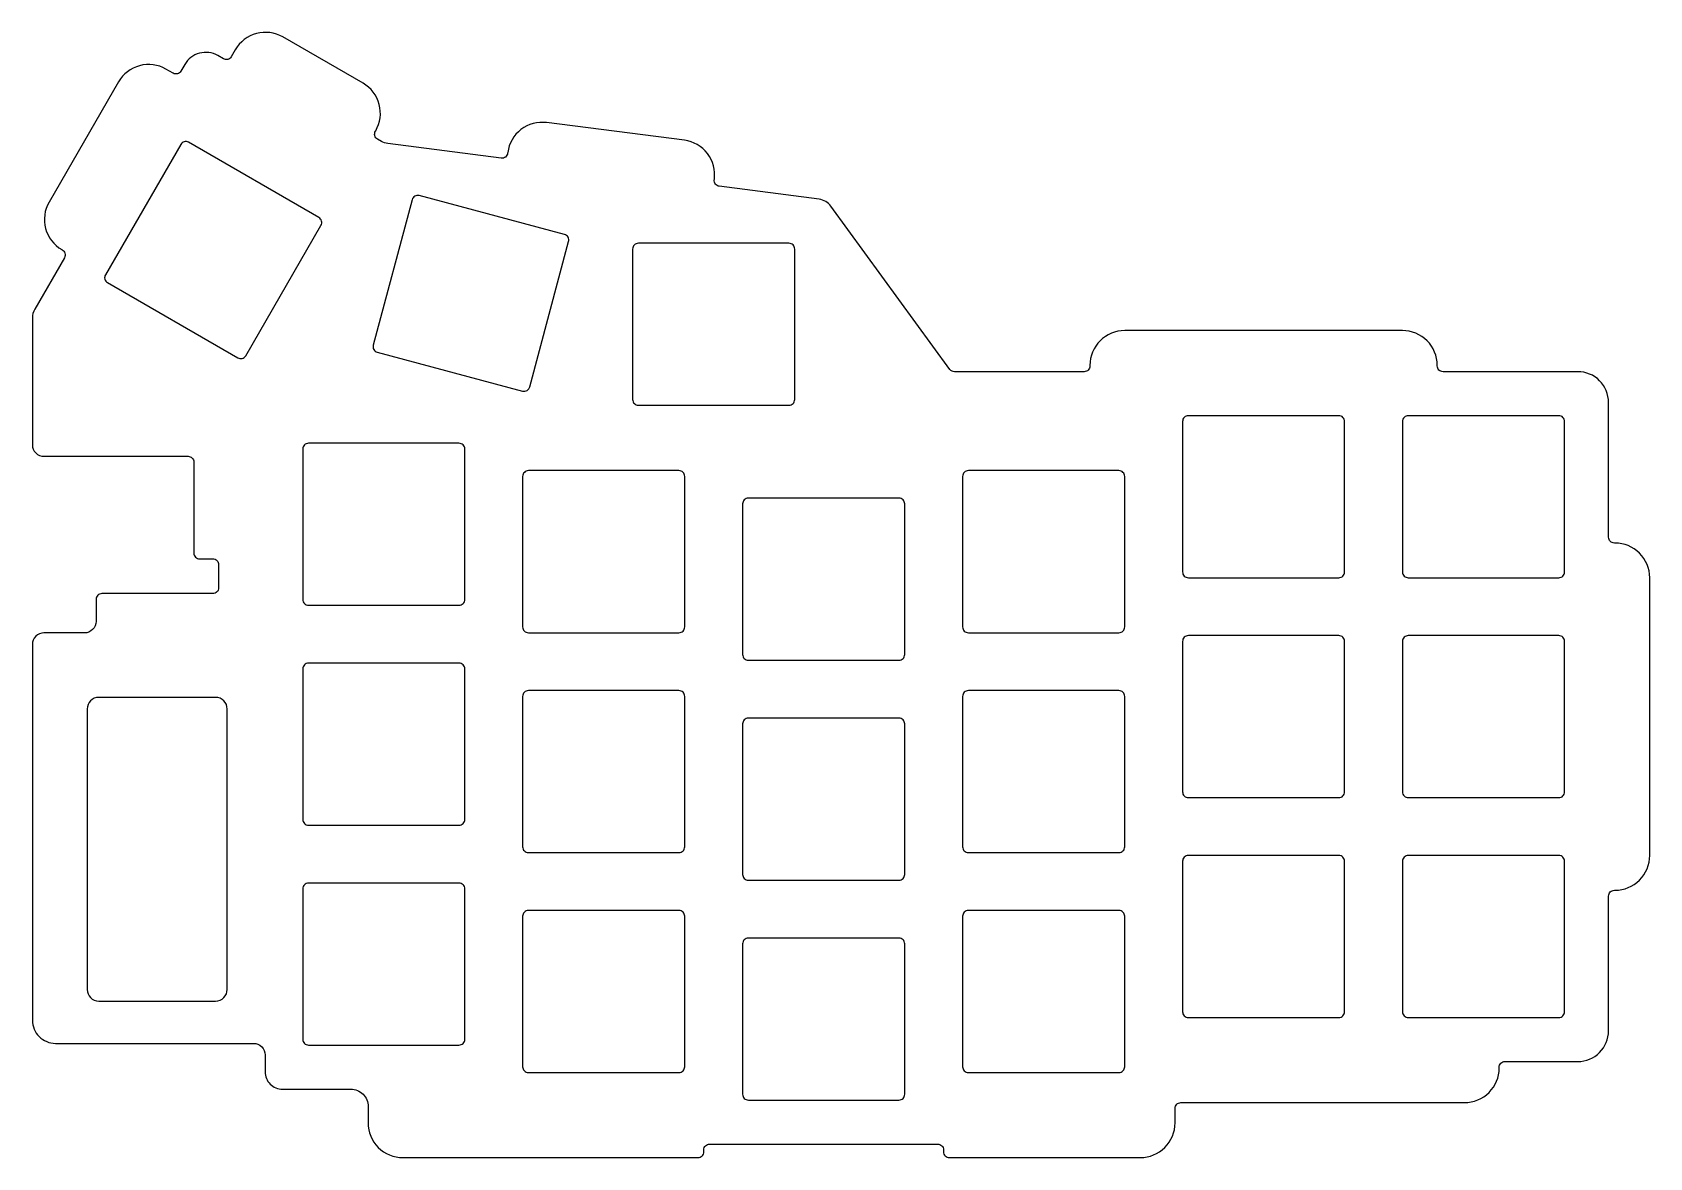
# Model space of a CAD drawing. Header units: millimetres. Extents: x -150 to -11, y -107 to -10.
import ezdxf

# ---------------------------------------------------------------- set-up
doc = ezdxf.new("R2010")
doc.units = ezdxf.units.MM
doc.layers.get('0').update_dxf_attribs({"linetype": 'CONTINUOUS'})

msp = doc.modelspace()

# ---------------------------------------------------------------- linework, layer by layer
for points in [[(-71.73, -106.31), (-71.73, -106.48, 0.414214), (-71.23, -106.98), (-54.73, -106.98, 0.414214), (-51.73, -103.98), (-51.73, -102.73, -0.414214), (-51.23, -102.23), (-26.73, -102.23, 0.414214), (-23.73, -99.23), (-23.73, -99.18, -0.414214), (-23.23, -98.68), (-16.93, -98.68, 0.414214), (-14.28, -96.03), (-14.28, -84.38, -0.414214), (-13.78, -83.88), (-13.73, -83.88, 0.414214), (-10.73, -80.88), (-10.73, -56.88, 0.414214), (-13.73, -53.88), (-13.78, -53.88, -0.414214), (-14.28, -53.38), (-14.28, -41.73, 0.414214), (-16.93, -39.08), (-28.58, -39.08, -0.414214), (-29.08, -38.58), (-29.08, -38.53, 0.414214), (-32.08, -35.53), (-56.08, -35.53, 0.414214), (-59.08, -38.53), (-59.08, -38.58, -0.414214), (-59.58, -39.08), (-70.77, -39.08, -0.239617), (-71.17, -38.88), (-81.45, -24.78, 0.205924), (-82.47, -24.18), (-91.1, -23.06, -0.414214), (-91.53, -22.5), (-91.52, -22.45, 0.414214), (-94.11, -19.09), (-106.01, -17.56, 0.414214), (-109.37, -20.15), (-109.38, -20.2, -0.414214), (-109.94, -20.63), (-119.72, -19.37, -0.099125), (-120.28, -19.18), (-120.61, -18.99, -0.414214), (-120.8, -18.3), (-120.77, -18.26, 0.414214), (-121.87, -14.16), (-128.8, -10.16, 0.414214), (-132.9, -11.26), (-133.25, -11.87, -0.414214), (-133.93, -12.05), (-134.41, -11.77, 0.414214), (-137.27, -12.54), (-137.6, -13.11, -0.414214), (-138.28, -13.29), (-138.89, -12.94, 0.414214), (-142.99, -14.04), (-148.99, -24.43, 0.414214), (-147.89, -28.53), (-147.85, -28.55, -0.414214), (-147.66, -29.23), (-150.23, -33.68, 0.131655), (-150.43, -34.43), (-150.43, -45.39, 0.414214), (-149.43, -46.39), (-136.98, -46.39, -0.414214), (-136.48, -46.89), (-136.48, -54.75, 0.414214), (-135.98, -55.25), (-134.84, -55.25, -0.414214), (-134.34, -55.75), (-134.34, -57.75, -0.414216), (-134.84, -58.25), (-144.43, -58.25, 0.414216), (-144.93, -58.75), (-144.93, -60.65, -0.414216), (-145.93, -61.65), (-149.43, -61.65, 0.414216), (-150.43, -62.65), (-150.43, -95.11, 0.414237), (-148.43, -97.11), (-131.33, -97.11, -0.41424), (-130.33, -98.11), (-130.33, -99.56, 0.414214), (-128.83, -101.06), (-122.93, -101.06, -0.414214), (-121.43, -102.56), (-121.43, -103.98, 0.414214), (-118.43, -106.98), (-92.93, -106.98, 0.414214), (-92.43, -106.48), (-92.43, -106.31, -0.414214), (-91.93, -105.81), (-72.23, -105.81, -0.414214)], [(-125.5, -26.44, 0.414214), (-125.68, -25.76), (-136.94, -19.26, 0.414214), (-137.62, -19.44), (-144.12, -30.7, 0.414214), (-143.94, -31.38), (-132.68, -37.88, 0.414214), (-132, -37.7)], [(-104.11, -27.84, 0.414214), (-104.46, -27.23), (-117.02, -23.87, 0.414214), (-117.63, -24.22), (-120.99, -36.78, 0.414214), (-120.64, -37.39), (-108.08, -40.75, 0.414214), (-107.47, -40.4)], [(-84.58, -28.48, 0.414214), (-85.08, -27.98), (-98.08, -27.98, 0.414214), (-98.58, -28.48), (-98.58, -41.48, 0.414214), (-98.08, -41.98), (-85.08, -41.98, 0.414214), (-84.58, -41.48)], [(-37.08, -43.38, 0.414214), (-37.58, -42.88), (-50.58, -42.88, 0.414214), (-51.08, -43.38), (-51.08, -56.38, 0.414214), (-50.58, -56.88), (-37.58, -56.88, 0.414214), (-37.08, -56.38)], [(-31.58, -42.88, 0.414214), (-32.08, -43.38), (-32.08, -56.38, 0.414214), (-31.58, -56.88), (-18.58, -56.88, 0.414214), (-18.08, -56.38), (-18.08, -43.38, 0.414214), (-18.58, -42.88)], [(-113.08, -45.76, 0.414214), (-113.58, -45.26), (-126.58, -45.26, 0.414214), (-127.08, -45.76), (-127.08, -58.76, 0.414214), (-126.58, -59.26), (-113.58, -59.26, 0.414214), (-113.08, -58.76)], [(-94.08, -48.13, 0.414214), (-94.58, -47.63), (-107.58, -47.63, 0.414214), (-108.08, -48.13), (-108.08, -61.13, 0.414214), (-107.58, -61.63), (-94.58, -61.63, 0.414214), (-94.08, -61.13)], [(-56.58, -61.63, 0.414214), (-56.08, -61.13), (-56.08, -48.13, 0.414214), (-56.58, -47.63), (-69.58, -47.63, 0.414214), (-70.08, -48.13), (-70.08, -61.13, 0.414214), (-69.58, -61.63)], [(-89.08, -63.51, 0.414214), (-88.58, -64.01), (-75.58, -64.01, 0.414214), (-75.08, -63.51), (-75.08, -50.51, 0.414214), (-75.58, -50.01), (-88.58, -50.01, 0.414214), (-89.08, -50.51)], [(-50.58, -61.88, 0.414214), (-51.08, -62.38), (-51.08, -75.38, 0.414214), (-50.58, -75.88), (-37.58, -75.88, 0.414214), (-37.08, -75.38), (-37.08, -62.38, 0.414214), (-37.58, -61.88)], [(-31.58, -61.88, 0.414214), (-32.08, -62.38), (-32.08, -75.38, 0.414214), (-31.58, -75.88), (-18.58, -75.88, 0.414214), (-18.08, -75.38), (-18.08, -62.38, 0.414214), (-18.58, -61.88)], [(-126.58, -64.26, 0.414214), (-127.08, -64.76), (-127.08, -77.76, 0.414214), (-126.58, -78.26), (-113.58, -78.26, 0.414214), (-113.08, -77.76), (-113.08, -64.76, 0.414214), (-113.58, -64.26)], [(-94.08, -67.13, 0.414214), (-94.58, -66.63), (-107.58, -66.63, 0.414214), (-108.08, -67.13), (-108.08, -80.13, 0.414214), (-107.58, -80.63), (-94.58, -80.63, 0.414214), (-94.08, -80.13)], [(-56.58, -80.63, 0.414214), (-56.08, -80.13), (-56.08, -67.13, 0.414214), (-56.58, -66.63), (-69.58, -66.63, 0.414214), (-70.08, -67.13), (-70.08, -80.13, 0.414214), (-69.58, -80.63)], [(-134.6, -93.45, 0.414214), (-133.6, -92.45), (-133.6, -68.22, 0.414214), (-134.6, -67.22), (-144.7, -67.22, 0.414214), (-145.7, -68.22), (-145.7, -92.45, 0.414214), (-144.7, -93.45)], [(-89.08, -82.51, 0.414214), (-88.58, -83.01), (-75.58, -83.01, 0.414214), (-75.08, -82.51), (-75.08, -69.51, 0.414214), (-75.58, -69.01), (-88.58, -69.01, 0.414214), (-89.08, -69.51)], [(-51.08, -94.38, 0.414214), (-50.58, -94.88), (-37.58, -94.88, 0.414214), (-37.08, -94.38), (-37.08, -81.38, 0.414214), (-37.58, -80.88), (-50.58, -80.88, 0.414214), (-51.08, -81.38)], [(-18.58, -94.88, 0.414214), (-18.08, -94.38), (-18.08, -81.38, 0.414214), (-18.58, -80.88), (-31.58, -80.88, 0.414214), (-32.08, -81.38), (-32.08, -94.38, 0.414214), (-31.58, -94.88)], [(-113.58, -97.26, 0.414214), (-113.08, -96.76), (-113.08, -83.76, 0.414214), (-113.58, -83.26), (-126.58, -83.26, 0.414214), (-127.08, -83.76), (-127.08, -96.76, 0.414214), (-126.58, -97.26)], [(-94.08, -86.13, 0.414214), (-94.58, -85.63), (-107.58, -85.63, 0.414214), (-108.08, -86.13), (-108.08, -99.13, 0.414214), (-107.58, -99.63), (-94.58, -99.63, 0.414214), (-94.08, -99.13)], [(-56.58, -99.63, 0.414214), (-56.08, -99.13), (-56.08, -86.13, 0.414214), (-56.58, -85.63), (-69.58, -85.63, 0.414214), (-70.08, -86.13), (-70.08, -99.13, 0.414214), (-69.58, -99.63)], [(-75.58, -102.01, 0.414214), (-75.08, -101.51), (-75.08, -88.51, 0.414214), (-75.58, -88.01), (-88.58, -88.01, 0.414214), (-89.08, -88.51), (-89.08, -101.51, 0.414214), (-88.58, -102.01)]]:
    msp.add_lwpolyline(points, format="xyb", close=True)

doc.saveas('drawing.dxf')
